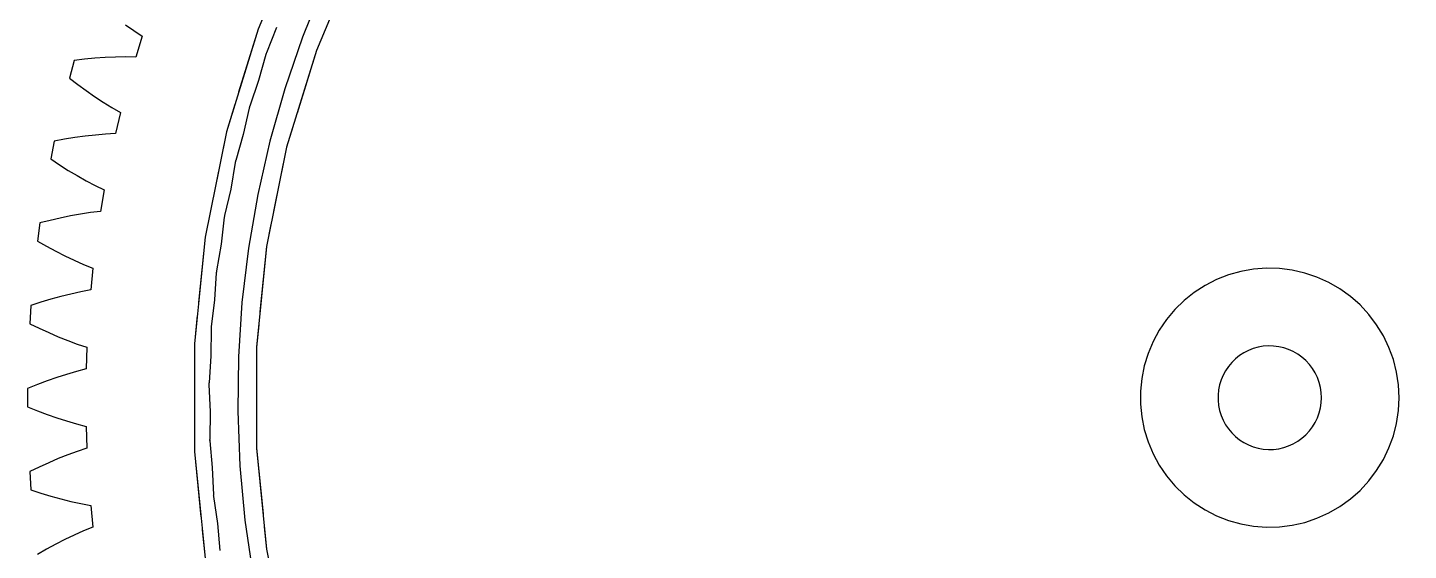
# Model space of a CAD drawing. Header units: millimetres. Extents: x -37 to 135, y -32 to 86.
# Drawn here: x -24 to 2.68, y 57.73 to 67.83 of the extents above; entities that cross this region are included whole.
import ezdxf

# ---------------------------------------------------------------- set-up
doc = ezdxf.new("R2010")
doc.units = ezdxf.units.MM
doc.linetypes.add('DASHED', pattern=[1.524, 1.27, -0.254])
doc.layers.add('HIDDEN', color=8, linetype='DASHED')
doc.layers.add('VISIBLE', color=7, linetype='CONTINUOUS')

msp = doc.modelspace()

# ---------------------------------------------------------------- linework, layer by layer
at = {"layer": 'HIDDEN'}
for points in [[(3.61224, 81.16786), (1.55454, 81.42573), (-0.51861, 81.47743), (-2.58661, 81.32245), (-4.6289, 80.96234), (-6.62518, 80.40067), (-8.55562, 79.64303), (-10.40103, 78.69695), (-12.14307, 77.57182), (-13.76443, 76.27883), (-15.24899, 74.83083), (-16.582, 73.24221), (-17.75021, 71.52876), (-18.74201, 69.70751), (-19.54755, 67.79655), (-20.15881, 65.81489), (-20.56973, 63.78221), (-20.77621, 61.71872), (-20.77621, 59.64493), (-20.56973, 57.58144)], [(3.40386, 79.98609), (1.46486, 80.22908), (-0.48869, 80.2778), (-2.43739, 80.13177), (-4.36187, 79.79243), (-6.243, 79.26316), (-8.06208, 78.54923), (-9.80103, 77.65771), (-11.44258, 76.59749), (-12.97041, 75.37909), (-14.36933, 74.01462), (-15.62544, 72.51764), (-16.72627, 70.90303), (-17.66085, 69.18684), (-18.41992, 67.38613), (-18.99592, 65.51878), (-19.38313, 63.60336), (-19.5777, 61.65891), (-19.5777, 59.70474), (-19.38313, 57.76029), (-18.99592, 55.84487)], [(-18.29591, 68.61638), (-18.68916, 67.63975)], [(-18.29591, 68.61638), (-18.68916, 67.63975)], [(-22.10706, 67.88185), (-21.94695, 67.76775)], [(-21.94695, 67.76775), (-21.78487, 67.65931)], [(-19.18915, 67.8259), (-19.38446, 67.34084)], [(-19.18915, 67.8259), (-19.38446, 67.34084)], [(-21.78487, 67.65931), (-21.90923, 67.25838)], [(-18.68916, 67.63975), (-19.03032, 66.64373)], [(-18.68916, 67.63975), (-19.03032, 66.64373)], [(-22.69812, 67.23439), (-22.89861, 67.21548)], [(-22.49882, 67.24839), (-22.69812, 67.23439)], [(-22.30081, 67.25725), (-22.49882, 67.24839)], [(-22.10424, 67.26071), (-22.30081, 67.25725)], [(-21.90923, 67.25838), (-22.10424, 67.26071)], [(-19.39634, 67.30617), (-19.53944, 66.80323)], [(-19.39634, 67.30617), (-19.53944, 66.80323)], [(-19.39132, 67.32382), (-19.39813, 67.30689)], [(-19.39132, 67.32382), (-19.39813, 67.30689)], [(-19.39634, 67.30617), (-19.39813, 67.30689)], [(-19.39634, 67.30617), (-19.39813, 67.30689)], [(-19.38632, 67.34137), (-19.39132, 67.32382)], [(-19.38632, 67.34137), (-19.39132, 67.32382)], [(-19.38446, 67.34084), (-19.38632, 67.34137)], [(-19.38446, 67.34084), (-19.38632, 67.34137)], [(-23.10021, 67.19184), (-23.19307, 66.85286)], [(-22.89861, 67.21548), (-23.10021, 67.19184)], [(-23.19307, 66.85286), (-23.03166, 66.72978)], [(-23.03166, 66.72978), (-22.86879, 66.61133)], [(-19.53944, 66.80323), (-19.70888, 66.30854)], [(-19.53944, 66.80323), (-19.70888, 66.30854)], [(-22.86879, 66.61133), (-22.70444, 66.49772)], [(-22.70444, 66.49772), (-22.5386, 66.38918)], [(-19.03032, 66.64373), (-19.31844, 65.63109)], [(-19.03032, 66.64373), (-19.31844, 65.63109)], [(-22.5386, 66.38918), (-22.37123, 66.28603)], [(-22.37123, 66.28603), (-22.20226, 66.18866)], [(-22.20226, 66.18866), (-22.29957, 65.78032)], [(-19.71891, 66.27329), (-19.83527, 65.7635)], [(-19.71891, 66.27329), (-19.83527, 65.7635)], [(-19.71483, 66.29118), (-19.72074, 66.27392)], [(-19.71483, 66.29118), (-19.72074, 66.27392)], [(-19.71891, 66.27329), (-19.72074, 66.27392)], [(-19.71891, 66.27329), (-19.72074, 66.27392)], [(-19.71077, 66.30897), (-19.71483, 66.29118)], [(-19.71077, 66.30897), (-19.71483, 66.29118)], [(-19.70888, 66.30854), (-19.71077, 66.30897)], [(-19.70888, 66.30854), (-19.71077, 66.30897)], [(-23.48345, 65.63437), (-23.55345, 65.28995)], [(-23.28388, 65.67143), (-23.48345, 65.63437)], [(-23.08509, 65.70369), (-23.28388, 65.67143)], [(-22.88717, 65.73097), (-23.08509, 65.70369)], [(-22.6902, 65.75304), (-22.88717, 65.73097)], [(-22.49429, 65.76962), (-22.6902, 65.75304)], [(-22.29957, 65.78032), (-22.49429, 65.76962)], [(-19.83527, 65.7635), (-19.97837, 65.26055)], [(-19.83527, 65.7635), (-19.97837, 65.26055)], [(-19.31844, 65.63109), (-19.55272, 64.60465)], [(-19.31844, 65.63109), (-19.55272, 64.60465)], [(-23.55345, 65.28995), (-23.38419, 65.17793)], [(-23.38419, 65.17793), (-23.21377, 65.07062)], [(-19.98652, 65.22482), (-20.07581, 64.7096)], [(-19.98652, 65.22482), (-20.07581, 64.7096)], [(-19.98339, 65.2429), (-19.98838, 65.22535)], [(-19.98339, 65.2429), (-19.98838, 65.22535)], [(-19.98652, 65.22482), (-19.98838, 65.22535)], [(-19.98652, 65.22482), (-19.98838, 65.22535)], [(-19.98027, 65.26088), (-19.98339, 65.2429)], [(-19.98027, 65.26088), (-19.98339, 65.2429)], [(-19.97837, 65.26055), (-19.98027, 65.26088)], [(-19.97837, 65.26055), (-19.98027, 65.26088)], [(-23.21377, 65.07062), (-23.0422, 64.96824)], [(-23.0422, 64.96824), (-22.86948, 64.87103)], [(-22.86948, 64.87103), (-22.69559, 64.77928)], [(-22.69559, 64.77928), (-22.5205, 64.69341)], [(-22.5205, 64.69341), (-22.59032, 64.27949)], [(-20.07581, 64.7096), (-20.19217, 64.19981)], [(-20.07581, 64.7096), (-20.19217, 64.19981)], [(-19.55272, 64.60465), (-19.7325, 63.56729)], [(-19.55272, 64.60465), (-19.7325, 63.56729)], [(-23.7618, 64.05479), (-23.80865, 63.70646)], [(-23.56515, 64.1051), (-23.7618, 64.05479)], [(-23.36896, 64.15056), (-23.56515, 64.1051)], [(-23.17331, 64.191), (-23.36896, 64.15056)], [(-22.97825, 64.22618), (-23.17331, 64.191)], [(-22.78389, 64.2558), (-22.97825, 64.22618)], [(-22.59032, 64.27949), (-22.78389, 64.2558)], [(-20.19843, 64.1637), (-20.2604, 63.64448)], [(-20.19843, 64.1637), (-20.2604, 63.64448)], [(-20.19625, 64.18192), (-20.20031, 64.16413)], [(-20.19625, 64.18192), (-20.20031, 64.16413)], [(-20.19843, 64.1637), (-20.20031, 64.16413)], [(-20.19843, 64.1637), (-20.20031, 64.16413)], [(-20.19409, 64.20004), (-20.19625, 64.18192)], [(-20.19409, 64.20004), (-20.19625, 64.18192)], [(-20.19217, 64.19981), (-20.19409, 64.20004)], [(-20.19217, 64.19981), (-20.19409, 64.20004)], [(-23.80865, 63.70646), (-23.63227, 63.60599)], [(-23.63227, 63.60599), (-23.45507, 63.51031)], [(-23.45507, 63.51031), (-23.27705, 63.41962)], [(-20.2604, 63.64448), (-20.34969, 63.12926)], [(-20.2604, 63.64448), (-20.34969, 63.12926)], [(-19.7325, 63.56729), (-19.85728, 62.52187)], [(-19.7325, 63.56729), (-19.85728, 62.52187)], [(-23.27705, 63.41962), (-23.09822, 63.33416)], [(-23.09822, 63.33416), (-22.91859, 63.25424)], [(-22.91859, 63.25424), (-22.73815, 63.18025)], [(-22.73815, 63.18025), (-22.78017, 62.76259)], [(-20.35404, 63.09287), (-20.38852, 62.5711)], [(-20.35404, 63.09287), (-20.38852, 62.5711)], [(-20.35283, 63.11118), (-20.35594, 63.0932)], [(-20.35283, 63.11118), (-20.35594, 63.0932)], [(-20.35404, 63.09287), (-20.35594, 63.0932)], [(-20.35404, 63.09287), (-20.35594, 63.0932)], [(-20.35162, 63.12938), (-20.35283, 63.11118)], [(-20.35162, 63.12938), (-20.35283, 63.11118)], [(-20.34969, 63.12926), (-20.35162, 63.12938)], [(-20.34969, 63.12926), (-20.35162, 63.12938)], [(2.5, 60.68183), (2.48758, 60.93075), (2.45043, 61.17719), (2.38893, 61.41871), (2.30369, 61.65291), (2.19555, 61.87746), (2.0656, 62.09013), (1.91511, 62.2888), (1.74559, 62.47149), (1.55872, 62.63641), (1.35637, 62.78189), (1.14053, 62.90651), (0.91335, 63.00901), (0.6771, 63.08839), (0.43412, 63.14385), (0.18683, 63.17484), (-0.06233, 63.18105), (-0.31086, 63.16242), (-0.5563, 63.11915), (-0.79622, 63.05165), (-1.02822, 62.96059), (-1.25, 62.84689), (-1.45936, 62.71167), (-1.65421, 62.55628), (-1.83263, 62.38226), (-1.99283, 62.19134), (-2.13323, 61.98541), (-2.25242, 61.76654), (-2.34923, 61.53688), (-2.42269, 61.29872), (-2.47208, 61.05443), (-2.49689, 60.80644), (-2.49689, 60.55721), (-2.47208, 60.30922), (-2.42269, 60.06493), (-2.34923, 59.82678), (-2.25242, 59.59712), (-2.13323, 59.37824), (-1.99283, 59.17232), (-1.83263, 58.98139), (-1.65421, 58.80737), (-1.45936, 58.65198), (-1.25, 58.51676), (-1.02822, 58.40306), (-0.79622, 58.31201), (-0.5563, 58.24451), (-0.31086, 58.20123), (-0.06233, 58.1826), (0.18683, 58.18882), (0.43412, 58.21981), (0.6771, 58.27527), (0.91335, 58.35464), (1.14053, 58.45715), (1.35637, 58.58176), (1.55872, 58.72725), (1.74559, 58.89216), (1.91511, 59.07486), (2.0656, 59.27353), (2.19555, 59.48619), (2.30369, 59.71074), (2.38893, 59.94494), (2.45043, 60.18646), (2.48758, 60.43291), (2.5, 60.68183)], [(2.5, 60.68183), (2.48758, 60.93075), (2.45043, 61.17719), (2.38893, 61.41871), (2.30369, 61.65291), (2.19555, 61.87746), (2.0656, 62.09013), (1.91511, 62.2888), (1.74559, 62.47149), (1.55872, 62.63641), (1.35637, 62.78189), (1.14053, 62.90651), (0.91335, 63.00901), (0.6771, 63.08839), (0.43412, 63.14385), (0.18683, 63.17484), (-0.06233, 63.18105), (-0.31086, 63.16242), (-0.5563, 63.11915), (-0.79622, 63.05165), (-1.02822, 62.96059), (-1.25, 62.84689), (-1.45936, 62.71167), (-1.65421, 62.55628), (-1.83263, 62.38226), (-1.99283, 62.19134), (-2.13323, 61.98541), (-2.25242, 61.76654), (-2.34923, 61.53688), (-2.42269, 61.29872), (-2.47208, 61.05443), (-2.49689, 60.80644), (-2.49689, 60.55721), (-2.47208, 60.30922), (-2.42269, 60.06493), (-2.34923, 59.82678), (-2.25242, 59.59712), (-2.13323, 59.37824), (-1.99283, 59.17232), (-1.83263, 58.98139), (-1.65421, 58.80737), (-1.45936, 58.65198), (-1.25, 58.51676), (-1.02822, 58.40306), (-0.79622, 58.31201), (-0.5563, 58.24451), (-0.31086, 58.20123), (-0.06233, 58.1826), (0.18683, 58.18882), (0.43412, 58.21981), (0.6771, 58.27527), (0.91335, 58.35464), (1.14053, 58.45715), (1.35637, 58.58176), (1.55872, 58.72725), (1.74559, 58.89216), (1.91511, 59.07486), (2.0656, 59.27353), (2.19555, 59.48619), (2.30369, 59.71074), (2.38893, 59.94494), (2.45043, 60.18646), (2.48758, 60.43291), (2.5, 60.68183)], [(-22.97173, 62.72603), (-23.16368, 62.68348)], [(-22.78017, 62.76259), (-22.97173, 62.72603)], [(-23.93403, 62.46015), (-23.9575, 62.10947)], [(-23.74118, 62.52347), (-23.93403, 62.46015)], [(-23.54846, 62.58194), (-23.74118, 62.52347)], [(-23.35594, 62.63536), (-23.54846, 62.58194)], [(-23.16368, 62.68348), (-23.35594, 62.63536)], [(-20.38852, 62.5711), (-20.4505, 62.05188)], [(-20.38852, 62.5711), (-20.4505, 62.05188)], [(-19.85728, 62.52187), (-19.92672, 61.47134)], [(-19.85728, 62.52187), (-19.92672, 61.47134)], [(-23.9575, 62.10947), (-23.77481, 62.021)], [(-23.77481, 62.021), (-23.59161, 61.93737)], [(-23.59161, 61.93737), (-23.40793, 61.85877)], [(-20.45291, 62.01531), (-20.45982, 61.49246)], [(-20.45291, 62.01531), (-20.45982, 61.49246)], [(-20.45267, 62.03366), (-20.45483, 62.01554)], [(-20.45267, 62.03366), (-20.45483, 62.01554)], [(-20.45291, 62.01531), (-20.45483, 62.01554)], [(-20.45291, 62.01531), (-20.45483, 62.01554)], [(-20.45243, 62.05191), (-20.45267, 62.03366)], [(-20.45243, 62.05191), (-20.45267, 62.03366)], [(-20.4505, 62.05188), (-20.45243, 62.05191)], [(-20.4505, 62.05188), (-20.45243, 62.05191)], [(-23.40793, 61.85877), (-23.22379, 61.78544)], [(-23.22379, 61.78544), (-23.03922, 61.7177)], [(-23.03922, 61.7177), (-22.85425, 61.65593)], [(-22.85425, 61.65593), (-22.86828, 61.23639)], [(1, 60.68183), (0.99503, 60.78139), (0.98017, 60.87997), (0.95557, 60.97658), (0.92148, 61.07026), (0.87822, 61.16008), (0.82624, 61.24515), (0.76604, 61.32461), (0.69824, 61.39769), (0.62349, 61.46366), (0.54255, 61.52185), (0.45621, 61.5717), (0.36534, 61.6127), (0.27084, 61.64445), (0.17365, 61.66663), (0.07473, 61.67903), (-0.02493, 61.68152), (-0.12434, 61.67407), (-0.22252, 61.65675), (-0.31849, 61.62975), (-0.41129, 61.59333), (-0.5, 61.54785), (-0.58374, 61.49376), (-0.66169, 61.43161), (-0.73305, 61.362), (-0.79713, 61.28563), (-0.85329, 61.20326), (-0.90097, 61.11571), (-0.93969, 61.02385), (-0.96908, 60.92858), (-0.98883, 60.83087), (-0.99876, 60.73167), (-0.99876, 60.63198), (-0.98883, 60.53278), (-0.96908, 60.43507), (-0.93969, 60.33981), (-0.90097, 60.24794), (-0.85329, 60.16039), (-0.79713, 60.07802), (-0.73305, 60.00165), (-0.66169, 59.93205), (-0.58374, 59.86989), (-0.5, 59.8158), (-0.41129, 59.77032), (-0.31849, 59.7339), (-0.22252, 59.7069), (-0.12434, 59.68959), (-0.02493, 59.68214), (0.07473, 59.68462), (0.17365, 59.69702), (0.27084, 59.7192), (0.36534, 59.75095), (0.45621, 59.79195), (0.54255, 59.8418), (0.62349, 59.9), (0.69824, 59.96596), (0.76604, 60.03904), (0.82624, 60.11851), (0.87822, 60.20357), (0.92148, 60.29339), (0.95557, 60.38707), (0.98017, 60.48368), (0.99503, 60.58226), (1, 60.68183)], [(-20.45982, 61.49246), (-20.4943, 60.97069)], [(-20.45982, 61.49246), (-20.4943, 60.97069)], [(-19.92672, 61.47134), (-19.94061, 60.4186)], [(-19.92672, 61.47134), (-19.94061, 60.4186)], [(-23.24564, 61.13185), (-23.43427, 61.07099)], [(-23.05696, 61.18712), (-23.24564, 61.13185)], [(-22.86828, 61.23639), (-23.05696, 61.18712)], [(-23.81117, 60.93362), (-23.99936, 60.85756)], [(-23.99936, 60.85756), (-23.99936, 60.50609)], [(-23.62279, 61.00483), (-23.81117, 60.93362)], [(-23.43427, 61.07099), (-23.62279, 61.00483)], [(-20.49551, 60.95238), (-20.49672, 60.93417)], [(-20.49551, 60.95238), (-20.49672, 60.93417)], [(-20.49479, 60.93405), (-20.49672, 60.93417)], [(-20.49479, 60.93405), (-20.49672, 60.93417)], [(-20.4943, 60.97069), (-20.49624, 60.97062)], [(-20.4943, 60.97069), (-20.49624, 60.97062)], [(-20.49624, 60.97062), (-20.49551, 60.95238)], [(-20.49624, 60.97062), (-20.49551, 60.95238)], [(-20.49479, 60.93405), (-20.47408, 60.41155)], [(-20.49479, 60.93405), (-20.47408, 60.41155)], [(-23.99936, 60.50609), (-23.81117, 60.43003)], [(-23.81117, 60.43003), (-23.62279, 60.35882)], [(-23.62279, 60.35882), (-23.43427, 60.29267)], [(-20.47408, 60.41155), (-20.48099, 59.8887)], [(-20.47408, 60.41155), (-20.48099, 59.8887)], [(-19.94061, 60.4186), (-19.89893, 59.36659)], [(-19.94061, 60.4186), (-19.89893, 59.36659)], [(-23.43427, 60.29267), (-23.24564, 60.2318)], [(-23.24564, 60.2318), (-23.05696, 60.17653)], [(-23.05696, 60.17653), (-22.86828, 60.12726)], [(-22.86828, 60.12726), (-22.85425, 59.70772)], [(-20.48099, 59.8887), (-20.48291, 59.88852)], [(-20.48099, 59.8887), (-20.48291, 59.88852)], [(-20.48291, 59.88852), (-20.48123, 59.87035)], [(-20.48291, 59.88852), (-20.48123, 59.87035)], [(-20.48123, 59.87035), (-20.48147, 59.8521)], [(-20.48123, 59.87035), (-20.48147, 59.8521)], [(-20.47954, 59.85208), (-20.48147, 59.8521)], [(-20.47954, 59.85208), (-20.48147, 59.8521)], [(-20.47954, 59.85208), (-20.43129, 59.3314)], [(-20.47954, 59.85208), (-20.43129, 59.3314)], [(-23.40793, 59.50488), (-23.59161, 59.42628)], [(-23.22379, 59.57821), (-23.40793, 59.50488)], [(-23.03922, 59.64595), (-23.22379, 59.57821)], [(-22.85425, 59.70772), (-23.03922, 59.64595)], [(-23.77481, 59.34265), (-23.9575, 59.25419)], [(-23.9575, 59.25419), (-23.93403, 58.9035)], [(-23.59161, 59.42628), (-23.77481, 59.34265)], [(-20.43129, 59.3314), (-20.41059, 58.80891)], [(-20.43129, 59.3314), (-20.41059, 58.80891)], [(-19.89893, 59.36659), (-19.80179, 58.31825)], [(-19.89893, 59.36659), (-19.80179, 58.31825)], [(-23.93403, 58.9035), (-23.74118, 58.84018)], [(-23.74118, 58.84018), (-23.54846, 58.78171)], [(-23.54846, 58.78171), (-23.35594, 58.7283)], [(-23.35594, 58.7283), (-23.16368, 58.68017)], [(-20.41059, 58.80891), (-20.4125, 58.80863)], [(-20.41059, 58.80891), (-20.4125, 58.80863)], [(-20.4125, 58.80863), (-20.40986, 58.79057)], [(-20.4125, 58.80863), (-20.40986, 58.79057)], [(-20.40986, 58.79057), (-20.40914, 58.77234)], [(-20.40986, 58.79057), (-20.40914, 58.77234)], [(-20.40721, 58.77242), (-20.40914, 58.77234)], [(-20.40721, 58.77242), (-20.40914, 58.77234)], [(-20.40721, 58.77242), (-20.33155, 58.25502)], [(-20.40721, 58.77242), (-20.33155, 58.25502)], [(-23.16368, 58.68017), (-22.97173, 58.63763)], [(-22.97173, 58.63763), (-22.78017, 58.60107)], [(-22.78017, 58.60107), (-22.73815, 58.1834)], [(-22.73815, 58.1834), (-22.91859, 58.10942)], [(-20.33155, 58.25502), (-20.2833, 57.73434)], [(-20.33155, 58.25502), (-20.2833, 57.73434)], [(-19.80179, 58.31825), (-19.64945, 57.2765)], [(-19.80179, 58.31825), (-19.64945, 57.2765)], [(-23.27705, 57.94403), (-23.45507, 57.85334)], [(-23.09822, 58.02949), (-23.27705, 57.94403)], [(-22.91859, 58.10942), (-23.09822, 58.02949)], [(-23.63227, 57.75766), (-23.80865, 57.65719)], [(-23.45507, 57.85334), (-23.63227, 57.75766)]]:
    msp.add_lwpolyline(points, dxfattribs=at)
at = {"layer": 'VISIBLE'}
for points in [[(3.61224, 81.16786), (1.55454, 81.42573), (-0.51861, 81.47743), (-2.58661, 81.32245), (-4.6289, 80.96234), (-6.62518, 80.40067), (-8.55562, 79.64303), (-10.40103, 78.69695), (-12.14307, 77.57182), (-13.76443, 76.27883), (-15.24899, 74.83083), (-16.582, 73.24221), (-17.75021, 71.52876), (-18.74201, 69.70751), (-19.54755, 67.79655), (-20.15881, 65.81489), (-20.56973, 63.78221), (-20.77621, 61.71872), (-20.77621, 59.64493), (-20.56973, 57.58144)], [(3.40386, 79.98609), (1.46486, 80.22908), (-0.48869, 80.2778), (-2.43739, 80.13177), (-4.36187, 79.79243), (-6.243, 79.26316), (-8.06208, 78.54923), (-9.80103, 77.65771), (-11.44258, 76.59749), (-12.97041, 75.37909), (-14.36933, 74.01462), (-15.62544, 72.51764), (-16.72627, 70.90303), (-17.66085, 69.18684), (-18.41992, 67.38613), (-18.99592, 65.51878), (-19.38313, 63.60336), (-19.5777, 61.65891), (-19.5777, 59.70474), (-19.38313, 57.76029), (-18.99592, 55.84487)], [(-22.10706, 67.88185), (-21.94695, 67.76775)], [(-21.94695, 67.76775), (-21.78487, 67.65931)], [(-21.78487, 67.65931), (-21.90923, 67.25838)], [(-22.69812, 67.23439), (-22.89861, 67.21548)], [(-22.49882, 67.24839), (-22.69812, 67.23439)], [(-22.30081, 67.25725), (-22.49882, 67.24839)], [(-22.10424, 67.26071), (-22.30081, 67.25725)], [(-21.90923, 67.25838), (-22.10424, 67.26071)], [(-23.10021, 67.19184), (-23.19307, 66.85286)], [(-22.89861, 67.21548), (-23.10021, 67.19184)], [(-23.19307, 66.85286), (-23.03166, 66.72978)], [(-23.03166, 66.72978), (-22.86879, 66.61133)], [(-22.86879, 66.61133), (-22.70444, 66.49772)], [(-22.70444, 66.49772), (-22.5386, 66.38918)], [(-22.5386, 66.38918), (-22.37123, 66.28603)], [(-22.37123, 66.28603), (-22.20226, 66.18866)], [(-22.20226, 66.18866), (-22.29957, 65.78032)], [(-23.48345, 65.63437), (-23.55345, 65.28995)], [(-23.28388, 65.67143), (-23.48345, 65.63437)], [(-23.08509, 65.70369), (-23.28388, 65.67143)], [(-22.88717, 65.73097), (-23.08509, 65.70369)], [(-22.6902, 65.75304), (-22.88717, 65.73097)], [(-22.49429, 65.76962), (-22.6902, 65.75304)], [(-22.29957, 65.78032), (-22.49429, 65.76962)], [(-23.55345, 65.28995), (-23.38419, 65.17793)], [(-23.38419, 65.17793), (-23.21377, 65.07062)], [(-23.21377, 65.07062), (-23.0422, 64.96824)], [(-23.0422, 64.96824), (-22.86948, 64.87103)], [(-22.86948, 64.87103), (-22.69559, 64.77928)], [(-22.69559, 64.77928), (-22.5205, 64.69341)], [(-22.5205, 64.69341), (-22.59032, 64.27949)], [(-23.7618, 64.05479), (-23.80865, 63.70646)], [(-23.56515, 64.1051), (-23.7618, 64.05479)], [(-23.36896, 64.15056), (-23.56515, 64.1051)], [(-23.17331, 64.191), (-23.36896, 64.15056)], [(-22.97825, 64.22618), (-23.17331, 64.191)], [(-22.78389, 64.2558), (-22.97825, 64.22618)], [(-22.59032, 64.27949), (-22.78389, 64.2558)], [(-23.80865, 63.70646), (-23.63227, 63.60599)], [(-23.63227, 63.60599), (-23.45507, 63.51031)], [(-23.45507, 63.51031), (-23.27705, 63.41962)], [(-23.27705, 63.41962), (-23.09822, 63.33416)], [(-23.09822, 63.33416), (-22.91859, 63.25424)], [(-22.91859, 63.25424), (-22.73815, 63.18025)], [(-22.73815, 63.18025), (-22.78017, 62.76259)], [(-22.97173, 62.72603), (-23.16368, 62.68348)], [(-22.78017, 62.76259), (-22.97173, 62.72603)], [(-23.93403, 62.46015), (-23.9575, 62.10947)], [(-23.74118, 62.52347), (-23.93403, 62.46015)], [(-23.54846, 62.58194), (-23.74118, 62.52347)], [(-23.35594, 62.63536), (-23.54846, 62.58194)], [(-23.16368, 62.68348), (-23.35594, 62.63536)], [(-23.9575, 62.10947), (-23.77481, 62.021)], [(-23.77481, 62.021), (-23.59161, 61.93737)], [(-23.59161, 61.93737), (-23.40793, 61.85877)], [(-23.40793, 61.85877), (-23.22379, 61.78544)], [(-23.22379, 61.78544), (-23.03922, 61.7177)], [(-23.03922, 61.7177), (-22.85425, 61.65593)], [(-22.85425, 61.65593), (-22.86828, 61.23639)], [(1, 60.68183), (0.99503, 60.78139), (0.98017, 60.87997), (0.95557, 60.97658), (0.92148, 61.07026), (0.87822, 61.16008), (0.82624, 61.24515), (0.76604, 61.32461), (0.69824, 61.39769), (0.62349, 61.46366), (0.54255, 61.52185), (0.45621, 61.5717), (0.36534, 61.6127), (0.27084, 61.64445), (0.17365, 61.66663), (0.07473, 61.67903), (-0.02493, 61.68152), (-0.12434, 61.67407), (-0.22252, 61.65675), (-0.31849, 61.62975), (-0.41129, 61.59333), (-0.5, 61.54785), (-0.58374, 61.49376), (-0.66169, 61.43161), (-0.73305, 61.362), (-0.79713, 61.28563), (-0.85329, 61.20326), (-0.90097, 61.11571), (-0.93969, 61.02385), (-0.96908, 60.92858), (-0.98883, 60.83087), (-0.99876, 60.73167), (-0.99876, 60.63198), (-0.98883, 60.53278), (-0.96908, 60.43507), (-0.93969, 60.33981), (-0.90097, 60.24794), (-0.85329, 60.16039), (-0.79713, 60.07802), (-0.73305, 60.00165), (-0.66169, 59.93205), (-0.58374, 59.86989), (-0.5, 59.8158), (-0.41129, 59.77032), (-0.31849, 59.7339), (-0.22252, 59.7069), (-0.12434, 59.68959), (-0.02493, 59.68214), (0.07473, 59.68462), (0.17365, 59.69702), (0.27084, 59.7192), (0.36534, 59.75095), (0.45621, 59.79195), (0.54255, 59.8418), (0.62349, 59.9), (0.69824, 59.96596), (0.76604, 60.03904), (0.82624, 60.11851), (0.87822, 60.20357), (0.92148, 60.29339), (0.95557, 60.38707), (0.98017, 60.48368), (0.99503, 60.58226), (1, 60.68183)], [(-23.24564, 61.13185), (-23.43427, 61.07099)], [(-23.05696, 61.18712), (-23.24564, 61.13185)], [(-22.86828, 61.23639), (-23.05696, 61.18712)], [(-23.81117, 60.93362), (-23.99936, 60.85756)], [(-23.99936, 60.85756), (-23.99936, 60.50609)], [(-23.62279, 61.00483), (-23.81117, 60.93362)], [(-23.43427, 61.07099), (-23.62279, 61.00483)], [(-23.99936, 60.50609), (-23.81117, 60.43003)], [(-23.81117, 60.43003), (-23.62279, 60.35882)], [(-23.62279, 60.35882), (-23.43427, 60.29267)], [(-23.43427, 60.29267), (-23.24564, 60.2318)], [(-23.24564, 60.2318), (-23.05696, 60.17653)], [(-23.05696, 60.17653), (-22.86828, 60.12726)], [(-22.86828, 60.12726), (-22.85425, 59.70772)], [(-23.40793, 59.50488), (-23.59161, 59.42628)], [(-23.22379, 59.57821), (-23.40793, 59.50488)], [(-23.03922, 59.64595), (-23.22379, 59.57821)], [(-22.85425, 59.70772), (-23.03922, 59.64595)], [(-23.77481, 59.34265), (-23.9575, 59.25419)], [(-23.9575, 59.25419), (-23.93403, 58.9035)], [(-23.59161, 59.42628), (-23.77481, 59.34265)], [(-23.93403, 58.9035), (-23.74118, 58.84018)], [(-23.74118, 58.84018), (-23.54846, 58.78171)], [(-23.54846, 58.78171), (-23.35594, 58.7283)], [(-23.35594, 58.7283), (-23.16368, 58.68017)], [(-23.16368, 58.68017), (-22.97173, 58.63763)], [(-22.97173, 58.63763), (-22.78017, 58.60107)], [(-22.78017, 58.60107), (-22.73815, 58.1834)], [(-22.73815, 58.1834), (-22.91859, 58.10942)], [(-23.27705, 57.94403), (-23.45507, 57.85334)], [(-23.09822, 58.02949), (-23.27705, 57.94403)], [(-22.91859, 58.10942), (-23.09822, 58.02949)], [(-23.63227, 57.75766), (-23.80865, 57.65719)], [(-23.45507, 57.85334), (-23.63227, 57.75766)]]:
    msp.add_lwpolyline(points, dxfattribs=at)

doc.saveas('drawing.dxf')
